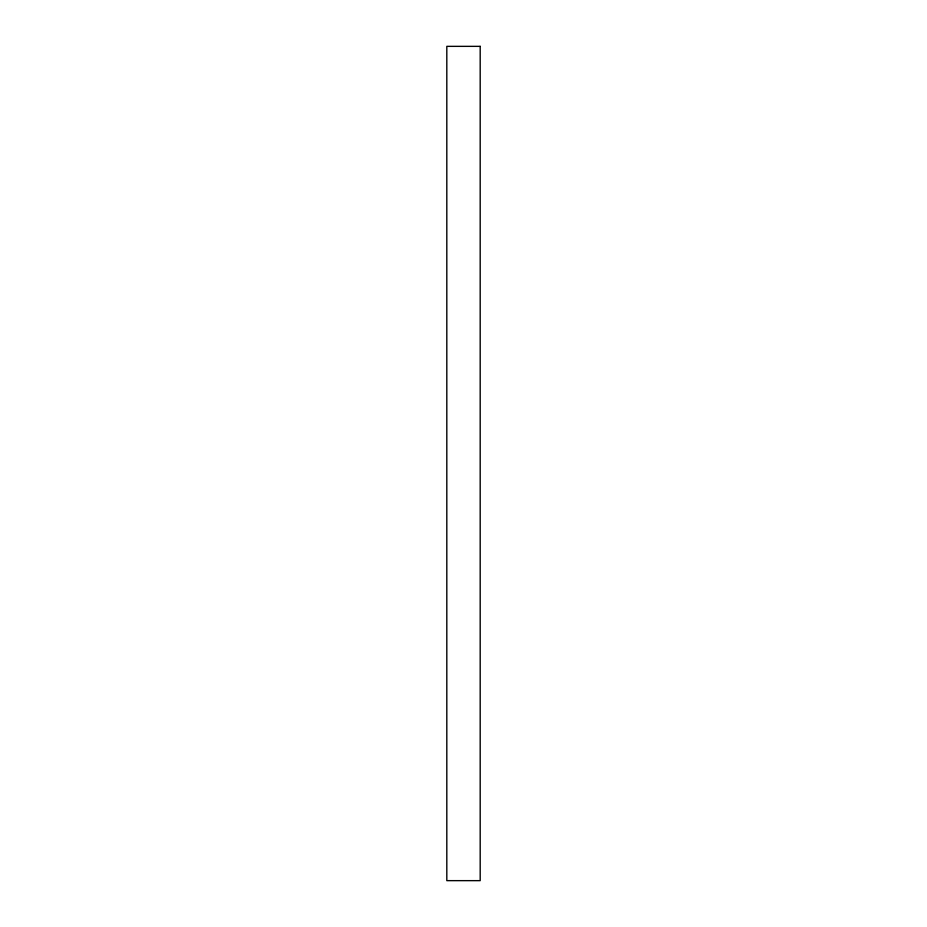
<?xml version="1.0" encoding="UTF-8"?>
<svg xmlns="http://www.w3.org/2000/svg" width="927" height="927" viewBox="0 0 927 927"><rect width="100%" height="100%" fill="white"/><g stroke="black" fill="none" stroke-linecap="round" stroke-linejoin="round"><path stroke-width="1.39" d="M480.186 46.35L446.814 46.35L446.814 880.65L480.186 880.65L480.186 46.35"/></g></svg>
